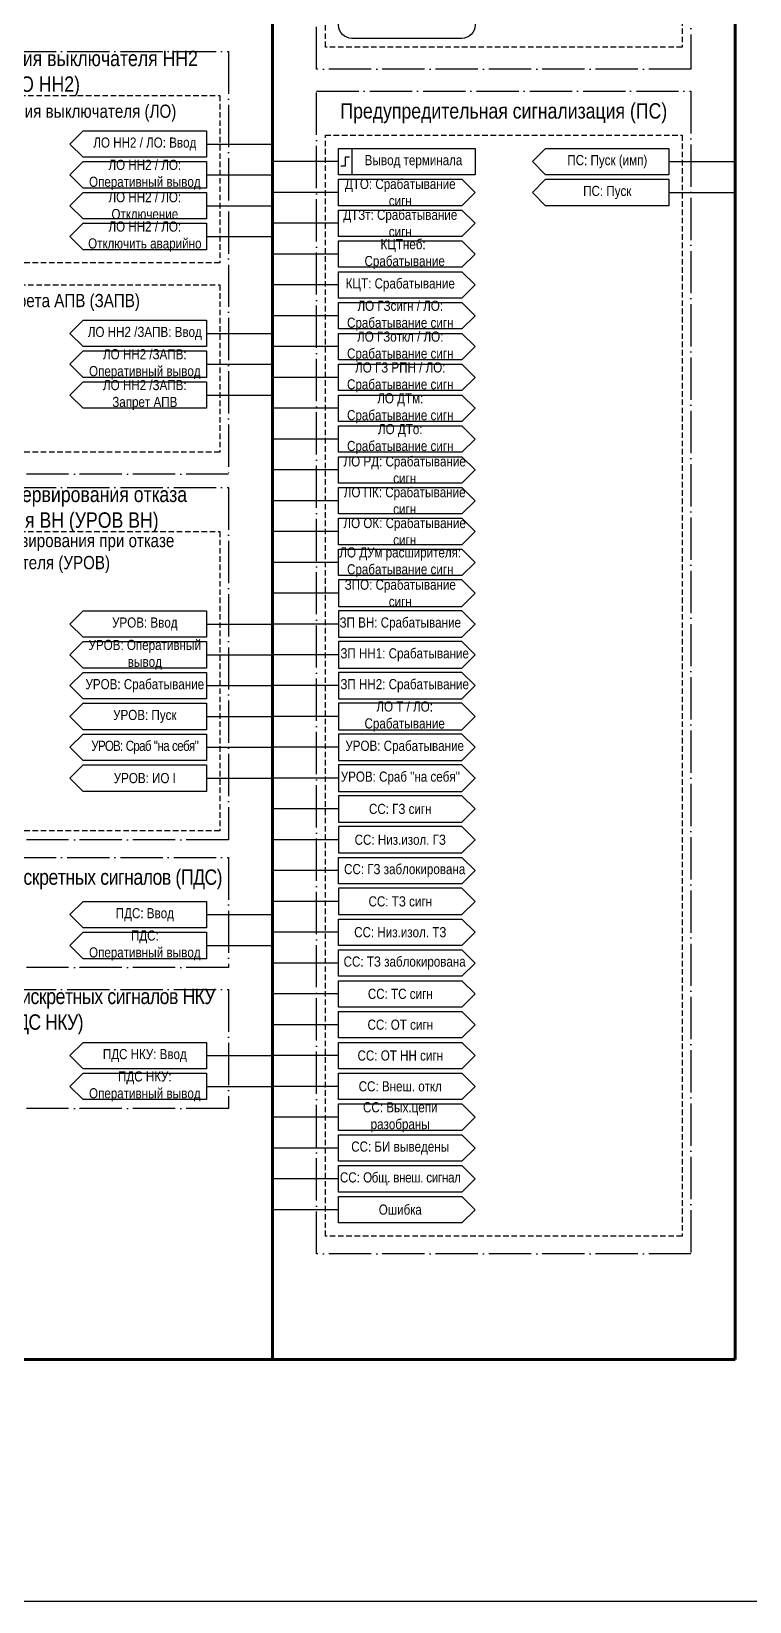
# Model space of a CAD drawing. Header units: millimetres. Extents: x -1361 to 2220, y 0 to 841.
# Drawn here: x 744.3 to 907.3, y 0 to 356.6 of the extents above; entities that cross this region are included whole.
import ezdxf

# ---------------------------------------------------------------- set-up
doc = ezdxf.new("R2010")
doc.units = ezdxf.units.MM
doc.linetypes.add('ACAD_ISO04W100', pattern=[30, 24, -3, 0, -3])
doc.linetypes.add('штриховая2', pattern=[0.375, 0.25, -0.125])
doc.layers.add('TEXT', color=7, linetype='Continuous', lineweight=25)
doc.layers.add('Основная', color=7, linetype='Continuous')
doc.styles.add('2.5_Gost_RD', font='ARIALN.TTF', dxfattribs={"height": 2.5})
doc.styles.add('3.5_Gost_RD', font='ARIALN.TTF', dxfattribs={"height": 3.5})

msp = doc.modelspace()

# ---------------------------------------------------------------- linework, layer by layer
at = {"lineweight": 100, "ltscale": 100}
for p, q in [((799, 731), (799, 55)), ((904, 731), (904, 55)), ((379, 55), (904, 55))]:
    msp.add_line(p, q, dxfattribs=at)
at = {"ltscale": 100}
for p, q in [((784, 331), (799, 331)), ((814, 327), (799, 327)), ((889, 327), (904, 327)), ((784, 324), (799, 324)), ((814, 320), (799, 320)), ((889, 320), (904, 320)), ((784, 317), (799, 317)), ((814, 313), (799, 313)), ((784, 310), (799, 310)), ((814, 306), (799, 306)), ((814, 299), (799, 299)), ((814, 292), (799, 292)), ((784, 288), (799, 288)), ((814, 285), (799, 285)), ((784, 281), (799, 281)), ((814, 278), (799, 278)), ((784, 274), (799, 274)), ((814, 271), (799, 271)), ((814, 264), (799, 264)), ((814, 257), (799, 257)), ((814, 250), (799, 250)), ((814, 243), (799, 243)), ((814, 236), (799, 236)), ((814, 229), (799, 229)), ((784, 222), (799, 222)), ((814, 222), (799, 222)), ((784, 215), (799, 215)), ((814, 215), (799, 215)), ((784, 208), (799, 208)), ((814, 208), (799, 208)), ((784, 201), (799, 201)), ((814, 201), (799, 201)), ((784, 194), (799, 194)), ((814, 194), (799, 194)), ((784, 187), (799, 187)), ((814, 187), (799, 187)), ((814, 180), (799, 180)), ((814, 173), (799, 173)), ((814, 166), (799, 166)), ((814, 159), (799, 159)), ((784, 156), (799, 156)), ((814, 152), (799, 152)), ((784, 149), (799, 149)), ((814, 145), (799, 145)), ((814, 138), (799, 138)), ((814, 131), (799, 131)), ((784, 124), (799, 124)), ((814, 124), (799, 124)), ((784, 117), (799, 117)), ((814, 117), (799, 117)), ((814, 110), (799, 110)), ((814, 103), (799, 103)), ((814, 96), (799, 96)), ((814, 89), (799, 89))]:
    msp.add_line(p, q, dxfattribs=at)
at = {"color": 3, "ltscale": 100}
msp.add_lwpolyline([(0, 841), (1189, 841), (1189, 0), (0, 0)], close=True, dxfattribs=at)
at = {"color": 251, "linetype": 'ACAD_ISO04W100', "lineweight": 30, "ltscale": 0.4, "true_color": 0x58595b}
for points in [[(809, 731), (894, 731), (894, 348), (809, 348)], [(704, 352), (789, 352), (789, 256), (704, 256)], [(809, 343), (894, 343), (894, 79), (809, 79)], [(704, 253), (789, 253), (789, 173), (704, 173)], [(704, 169), (789, 169), (789, 144), (704, 144)], [(704, 139), (789, 139), (789, 112), (704, 112)]]:
    msp.add_lwpolyline(points, close=True, dxfattribs=at)
at = {"linetype": 'штриховая2', "ltscale": 5}
for points in [[(811, 721), (892, 721), (892, 353), (811, 353)], [(706, 342), (787, 342), (787, 304), (706, 304)], [(811, 333), (892, 333), (892, 83), (811, 83)], [(706, 299), (787, 299), (787, 261), (706, 261)], [(706, 243), (787, 243), (787, 175), (706, 175)]]:
    msp.add_lwpolyline(points, close=True, dxfattribs=at)
at = {"ltscale": 100}
msp.add_lwpolyline([(817, 355, -1), (817, 361), (842, 361, -1), (842, 355)], format="xyb", close=True, dxfattribs=at)
for points in [[(753, 331), (756, 334), (784, 334), (784, 328), (756, 328), (753, 331)], [(858, 327), (861, 330), (889, 330), (889, 324), (861, 324), (858, 327)], [(753, 324), (756, 327), (784, 327), (784, 321), (756, 321), (753, 324)], [(814, 323), (842, 323), (845, 320), (842, 317), (814, 317), (814, 323)], [(858, 320), (861, 323), (889, 323), (889, 317), (861, 317), (858, 320)], [(814, 316), (842, 316), (845, 313), (842, 310), (814, 310), (814, 316)], [(814, 309), (842, 309), (845, 306), (842, 303), (814, 303), (814, 309)], [(814, 302), (842, 302), (845, 299), (842, 296), (814, 296), (814, 302)], [(814, 295), (842, 295), (845, 292), (842, 289), (814, 289), (814, 295)], [(753, 288), (756, 291), (784, 291), (784, 285), (756, 285), (753, 288)], [(814, 288), (842, 288), (845, 285), (842, 282), (814, 282), (814, 288)], [(753, 281), (756, 284), (784, 284), (784, 278), (756, 278), (753, 281)], [(814, 281), (842, 281), (845, 278), (842, 275), (814, 275), (814, 281)], [(814, 274), (842, 274), (845, 271), (842, 268), (814, 268), (814, 274)], [(814, 267), (842, 267), (845, 264), (842, 261), (814, 261), (814, 267)], [(814, 260), (842, 260), (845, 257), (842, 254), (814, 254), (814, 260)], [(814, 253), (842, 253), (845, 250), (842, 247), (814, 247), (814, 253)], [(814, 246), (842, 246), (845, 243), (842, 240), (814, 240), (814, 246)], [(814, 239), (842, 239), (845, 236), (842, 233), (814, 233), (814, 239)], [(845, 229), (842, 232), (814, 232), (814, 226), (842, 226), (845, 229)], [(845, 222), (842, 225), (814, 225), (814, 219), (842, 219), (845, 222)], [(845, 215), (842, 218), (814, 218), (814, 212), (842, 212), (845, 215)], [(845, 208), (842, 211), (814, 211), (814, 205), (842, 205), (845, 208)], [(845, 201), (842, 204), (814, 204), (814, 198), (842, 198), (845, 201)], [(845, 194), (842, 197), (814, 197), (814, 191), (842, 191), (845, 194)], [(845, 187), (842, 190), (814, 190), (814, 184), (842, 184), (845, 187)], [(845, 180), (842, 183), (814, 183), (814, 177), (842, 177), (845, 180)], [(845, 173), (842, 176), (814, 176), (814, 170), (842, 170), (845, 173)], [(814, 169), (842, 169), (845, 166), (842, 163), (814, 163), (814, 169)], [(845, 159), (842, 162), (814, 162), (814, 156), (842, 156), (845, 159)], [(814, 155), (842, 155), (845, 152), (842, 149), (814, 149), (814, 155)], [(814, 148), (842, 148), (845, 145), (842, 142), (814, 142), (814, 148)], [(814, 141), (842, 141), (845, 138), (842, 135), (814, 135), (814, 141)], [(814, 134), (842, 134), (845, 131), (842, 128), (814, 128), (814, 134)], [(814, 127), (842, 127), (845, 124), (842, 121), (814, 121), (814, 127)], [(814, 120), (842, 120), (845, 117), (842, 114), (814, 114), (814, 120)], [(814, 113), (842, 113), (845, 110), (842, 107), (814, 107), (814, 113)], [(814, 106), (842, 106), (845, 103), (842, 100), (814, 100), (814, 106)], [(814, 99), (842, 99), (845, 96), (842, 93), (814, 93), (814, 99)], [(814, 92), (842, 92), (845, 89), (842, 86), (814, 86), (814, 92)]]:
    msp.add_lwpolyline(points, dxfattribs=at)
for points in [[(814, 330), (817, 330), (817, 324), (814, 324)], [(814, 330), (845, 330), (845, 324), (814, 324)], [(756, 225), (784, 225), (784, 219), (756, 219), (753, 222)], [(756, 218), (784, 218), (784, 212), (756, 212), (753, 215)], [(756, 211), (784, 211), (784, 205), (756, 205), (753, 208)], [(756, 204), (784, 204), (784, 198), (756, 198), (753, 201)], [(756, 197), (784, 197), (784, 191), (756, 191), (753, 194)], [(756, 190), (784, 190), (784, 184), (756, 184), (753, 187)], [(784, 159), (784, 153), (756, 153), (753, 156), (756, 159)], [(784, 152), (784, 146), (756, 146), (753, 149), (756, 152)], [(784, 127), (784, 121), (756, 121), (753, 124), (756, 127)], [(784, 120), (784, 114), (756, 114), (753, 117), (756, 120)]]:
    msp.add_lwpolyline(points, close=True, dxfattribs=at)
at = {"lineweight": 30, "ltscale": 100}
msp.add_lwpolyline([(816.5, 328), (815.5, 328), (815.5, 326), (814.5, 326)], dxfattribs=at)
at = {"layer": 'Основная', "ltscale": 100}
for points in [[(784, 320), (784, 314), (756, 314), (753, 317), (756, 320)], [(784, 313), (784, 307), (756, 307), (753, 310), (756, 313)], [(784, 277), (784, 271), (756, 271), (753, 274), (756, 277)]]:
    msp.add_lwpolyline(points, close=True, dxfattribs=at)

# ---------------------------------------------------------------- texts
at = {"color": 128, "ltscale": 100, "true_color": 0x0b6436, "attachment_point": 5, "style": '3.5_Gost_RD'}
for s, insert, char_height, width in [('Логика отключения выключателя НН2 (ЛО НН2)', (746.5, 347), 3.5, 76.6201), ('Логика отключения выключателя (ЛО)', (746.5, 338), 3, 81), ('Предупредительная сигнализация (ПС)', (851.5, 338), 3.5, 85), ('Логика запрета АПВ (ЗАПВ)', (746.5, 295), 3, 81), ('Устройство резервирования отказа выключателя ВН (УРОВ ВН)', (746.5, 248), 3.5, 85), ('Устройство резервирования при отказе выключателя (УРОВ)', (745, 238), 3, 81), ('{\\T0.95;Преобразователь дискретных сигналов (ПДС)}', (746.5, 164), 3.5, 85), ('{\\T0.95;Преобразователь дискретных сигналов НКУ (ПДС НКУ)}', (746.5, 134), 3.5, 85)]:
    msp.add_mtext(s, dxfattribs=dict(at, insert=insert, char_height=char_height, width=width))
at = {"ltscale": 100, "char_height": 2.3, "attachment_point": 5, "style": '2.5_Gost_RD'}
for s, insert, width in [('ЛО ГЗсигн / ЛО: Срабатывание сигн', (828, 292), 28), ('ЛО ГЗоткл / ЛО: Срабатывание сигн', (828, 285), 28), ('ЛО ГЗ РПН / ЛО: Срабатывание сигн', (828, 278), 28), ('ЛО ДТм: Срабатывание сигн', (828, 271), 28), ('ЛО ДТо: Срабатывание сигн', (828, 264), 28), ('ЛО РД: Срабатывание сигн', (829, 257), 28), ('ЛО ПК: Срабатывание сигн', (829, 250), 28), ('ЛО ОК: Срабатывание сигн', (829, 243), 28), ('ЛО ДУм расширителя: Срабатывание сигн', (828, 236), 28), ('УРОВ: Ввод', (770, 222), 28), ('ЗП ВН: Срабатывание ', (828, 222), 28), ('УРОВ: Оперативный вывод', (770, 215), 28), ('ЗП НН1: Срабатывание', (829, 215), 27.933), ('ЗП НН2: Срабатывание', (829, 208), 27.933), ('СС: ГЗ сигн', (828, 180), 28), ('СС: Низ.изол. ГЗ', (828, 173), 28), ('ПДС: Ввод', (770, 156), 28), ('СС: ТЗ сигн', (828, 159), 28), ('ПДС: ^JОперативный вывод', (770, 149), 28), ('СС: Низ.изол. ТЗ', (828, 152), 28), ('СС: ТС сигн', (828, 138), 28), ('СС: ОТ сигн', (828, 131), 28), ('ПДС НКУ: Ввод', (770, 124), 28), ('СС: ОТ НН сигн', (828, 124), 28), ('ПДС НКУ: ^JОперативный вывод', (770, 117), 28), ('СС: Внеш. откл', (828, 117), 28), ('СС: Вых.цепи разобраны', (828, 110), 28), ('СС: БИ выведены', (828, 103), 28)]:
    msp.add_mtext(s, dxfattribs=dict(at, insert=insert, width=width))
at = {"color": 0, "ltscale": 100, "char_height": 2.3, "width": 28, "attachment_point": 5, "style": '2.5_Gost_RD'}
for s, insert in [('{\\C256;ЗПО: Срабатывание сигн}', (828, 229)), ('{\\C256;УРОВ: Срабатывание}', (770, 208)), ('{\\C256;УРОВ: Пуск}', (770, 201)), ('{\\T0.9;\\C256;УРОВ: Сраб "на себя"}', (770, 194)), ('{\\C256;УРОВ: Срабатывание}', (829, 194)), ('{\\C256;УРОВ: Сраб "на себя"}', (828, 187))]:
    msp.add_mtext(s, dxfattribs=dict(at, insert=insert))
at = {"layer": 'TEXT', "ltscale": 100, "char_height": 2.3, "attachment_point": 5, "style": '2.5_Gost_RD'}
for s, insert, width in [('ЛО НН2 / ЛО: Ввод', (770, 331), 28), ('Вывод терминала', (831, 327), 28), ('ПС: Пуск (имп)', (875, 327), 28), ('ЛО НН2 / ЛО: Оперативный вывод', (770, 324), 28), ('ПС: Пуск', (875, 320), 28), ('ЛО НН2 / ЛО: Отключение', (770, 317), 28), ('ЛО НН2 / ЛО: Отключить аварийно', (770, 310), 29.7284), ('ЛО НН2 /ЗАПВ: Ввод', (770, 288), 28), ('ЛО НН2 /ЗАПВ: Оперативный вывод', (770, 281), 28), ('ЛО НН2 /ЗАПВ: Запрет АПВ', (770, 274), 28), ('ЛО Т / ЛО: Срабатывание', (829, 201), 28), ('СС: {\\T0.95;Общ. внеш. сигнал}', (828, 96), 28), ('Ошибка', (828, 89), 28)]:
    msp.add_mtext(s, dxfattribs=dict(at, insert=insert, width=width))
at = {"layer": 'TEXT', "color": 0, "ltscale": 100, "char_height": 2.3, "width": 28, "attachment_point": 5, "style": '2.5_Gost_RD'}
for s, insert in [('{\\C256;УРОВ: ИО I}', (770, 187)), ('{\\C256;СС: ГЗ заблокирована}', (829, 166)), ('{\\C256;СС: ТЗ заблокирована}', (829, 145))]:
    msp.add_mtext(s, dxfattribs=dict(at, insert=insert))
at = {"layer": 'Основная', "color": 0, "ltscale": 100, "insert": (828, 320), "char_height": 2.3, "width": 28, "attachment_point": 5, "style": '2.5_Gost_RD'}
msp.add_mtext('{\\C256;ДТО: Срабатывание сигн}', dxfattribs=at)
at = {"layer": 'Основная', "ltscale": 100, "insert": (828, 313), "char_height": 2.3, "width": 28, "attachment_point": 5, "style": '2.5_Gost_RD'}
msp.add_mtext('ДТЗт: Срабатывание сигн', dxfattribs=at)
at = {"layer": 'Основная', "color": 1, "ltscale": 100, "char_height": 2.3, "attachment_point": 5, "style": '2.5_Gost_RD'}
for s, insert, width in [('{\\C256;КЦТнеб:  Срабатывание}', (829, 306), 28), ('{\\C256;КЦТ: Срабатывание}', (828, 299), 26.5083)]:
    msp.add_mtext(s, dxfattribs=dict(at, insert=insert, width=width))

doc.saveas('drawing.dxf')
